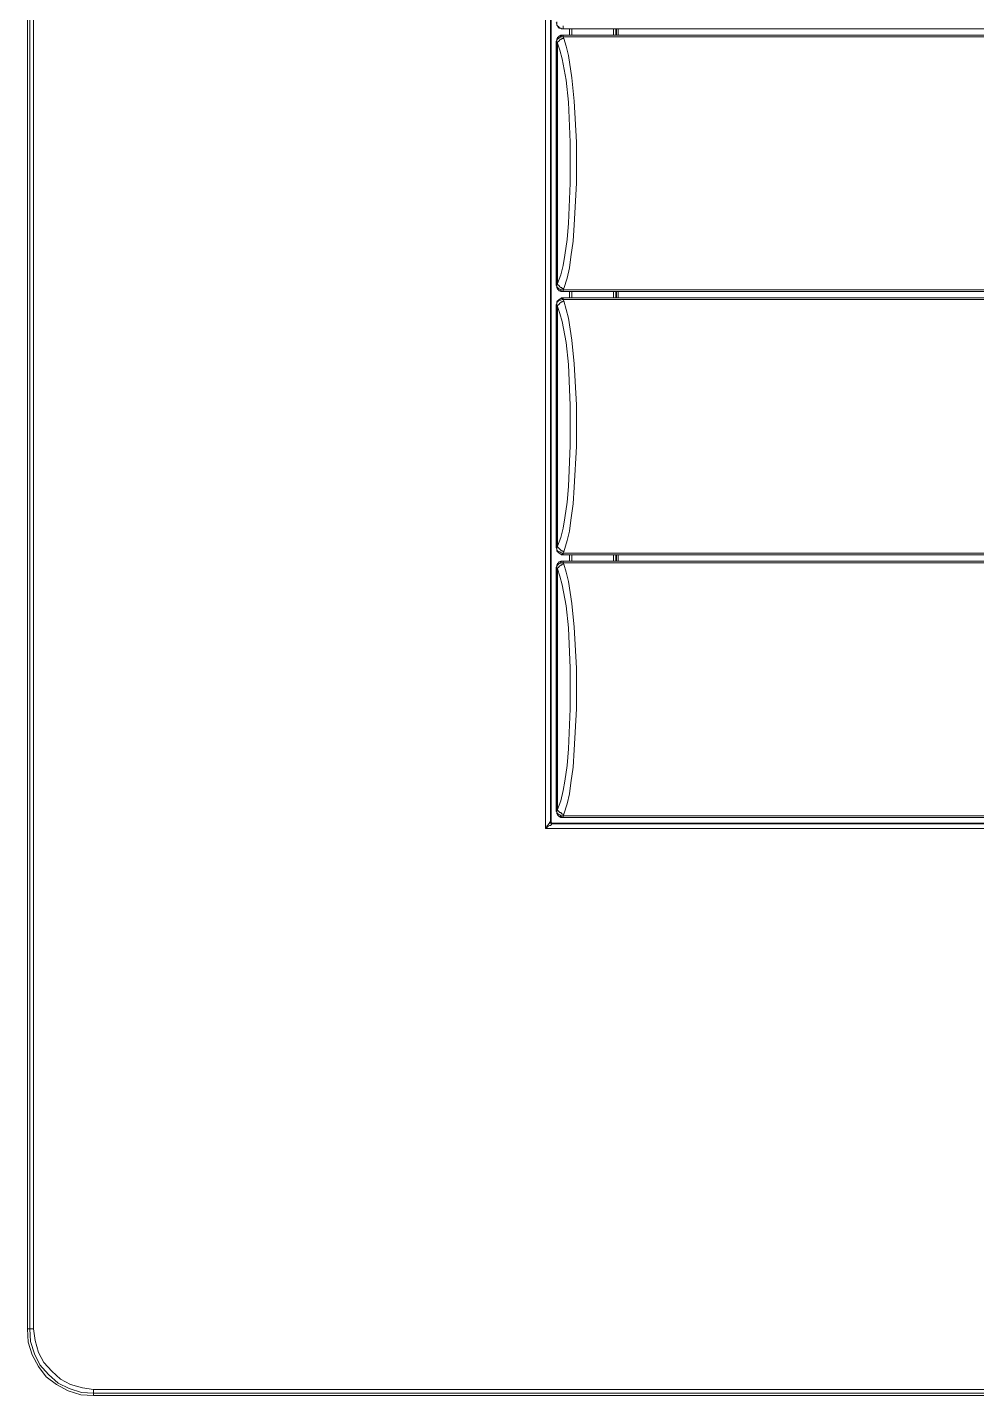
# Model space of a CAD drawing. Header units: centimetres. Extents: x -12.5 to 12.5, y -6.1 to 6.1.
# Drawn here: x -2.24 to 2.02, y -6.13 to 0.01 of the extents above; entities that cross this region are included whole.
import ezdxf

# ---------------------------------------------------------------- set-up
doc = ezdxf.new("R2010")
doc.units = ezdxf.units.CM
doc.header["$MEASUREMENT"] = 0
doc.layers.add('Camada 1', color=7, linetype='Continuous')

msp = doc.modelspace()

# ---------------------------------------------------------------- linework, layer by layer
at = {"layer": 'Camada 1', "color": 251, "lineweight": 9}
for points in [[(-2.23525, 5.81417), (-2.23525, 5.81417), (-2.23525, -5.82844), (-2.23525, -5.82844)], [(-2.22466, -5.82844), (-2.22466, -5.82844), (-2.22466, 5.81417), (-2.22466, 5.81417)], [(-2.20702, 5.81417), (-2.20702, 5.81417), (-2.20702, -5.82844), (-2.20702, -5.82844)], [(0.09045, -3.5839), (0.09045, -3.5839), (0.09045, 3.56612), (0.09045, 3.56612)], [(0.11162, 3.53789), (0.11162, 3.53789), (0.11162, -3.55214), (0.11162, -3.55214)], [(0.11516, -3.54861), (0.11516, -3.54861), (0.11516, 3.53436), (0.11516, 3.53436)], [(3.88003, 0.00522), (3.88003, 0.00522), (0.16881, 0.00522), (0.16881, 0.00522)], [(0.16881, 0.00522), (0.16881, 0.00522), (3.88003, 0.00522), (3.88003, 0.00522)], [(0.19703, -0.02301), (0.19703, -0.02301), (0.19703, 0.00522), (0.19703, 0.00522)], [(0.20762, 0.00522), (0.20762, 0.00522), (0.20762, -0.02301), (0.20762, -0.02301)], [(0.20762, 0.00522), (0.20762, 0.00522), (0.20762, -0.02301), (0.20762, -0.02301)], [(0.39459, -0.02301), (0.39459, -0.02301), (0.39459, 0.00522), (0.39459, 0.00522)], [(0.40517, 0.00522), (0.40517, 0.00522), (0.40517, -0.02301), (0.40517, -0.02301)], [(0.4087, -0.02301), (0.4087, -0.02301), (0.4087, 0.00522), (0.4087, 0.00522)], [(0.41575, 0.00522), (0.41575, 0.00522), (0.41575, -0.02301), (0.41575, -0.02301)], [(0.14059, -0.05123), (0.14059, -0.05123), (0.13706, -0.05123), (0.13706, -0.05123)], [(0.13706, -0.05123), (0.13706, -0.05123), (0.13706, -1.14484), (0.13706, -1.14484)], [(0.14412, -0.05828), (0.14412, -0.05828), (0.14059, -0.05123), (0.14059, -0.05123)], [(0.14059, -1.14484), (0.14059, -1.14484), (0.14059, -0.05123), (0.14059, -0.05123)], [(0.14412, -0.05828), (0.14412, -0.05828), (0.14412, -1.13778), (0.14412, -1.13778)], [(0.16881, -0.02301), (0.16881, -0.02301), (3.88003, -0.02301), (3.88003, -0.02301)], [(3.88003, -0.02301), (3.88003, -0.02301), (0.16881, -0.02301), (0.16881, -0.02301)], [(0.16881, -0.03006), (0.16881, -0.03006), (0.17234, -0.03712), (0.17234, -0.03712)], [(3.88003, -0.03006), (3.88003, -0.03006), (0.16881, -0.03006), (0.16881, -0.03006)], [(0.13706, -1.14484), (0.13706, -1.14484), (0.14059, -1.14484), (0.14059, -1.14484)], [(0.14059, -1.14484), (0.14059, -1.14484), (0.14412, -1.13778), (0.14412, -1.13778)], [(0.17234, -1.15895), (0.17234, -1.15895), (0.16881, -1.16601), (0.16881, -1.16601)], [(0.16881, -1.16601), (0.16881, -1.16601), (3.88003, -1.16601), (3.88003, -1.16601)], [(3.88003, -1.17306), (3.88003, -1.17306), (0.16881, -1.17306), (0.16881, -1.17306)], [(0.16881, -1.17306), (0.16881, -1.17306), (3.88003, -1.17306), (3.88003, -1.17306)], [(0.16881, -1.20129), (0.16881, -1.20129), (3.88003, -1.20129), (3.88003, -1.20129)], [(3.88003, -1.20129), (3.88003, -1.20129), (0.16881, -1.20129), (0.16881, -1.20129)], [(0.16881, -1.20834), (0.16881, -1.20834), (0.17234, -1.2154), (0.17234, -1.2154)], [(3.88003, -1.20834), (3.88003, -1.20834), (0.16881, -1.20834), (0.16881, -1.20834)], [(0.19703, -1.20129), (0.19703, -1.20129), (0.19703, -1.17306), (0.19703, -1.17306)], [(0.20762, -1.17306), (0.20762, -1.17306), (0.20762, -1.20129), (0.20762, -1.20129)], [(0.20762, -1.17306), (0.20762, -1.17306), (0.20762, -1.20129), (0.20762, -1.20129)], [(0.39459, -1.20129), (0.39459, -1.20129), (0.39459, -1.17306), (0.39459, -1.17306)], [(0.40517, -1.17306), (0.40517, -1.17306), (0.40517, -1.20129), (0.40517, -1.20129)], [(0.4087, -1.20129), (0.4087, -1.20129), (0.4087, -1.17306), (0.4087, -1.17306)], [(0.41575, -1.17306), (0.41575, -1.17306), (0.41575, -1.20129), (0.41575, -1.20129)], [(0.14059, -1.23304), (0.14059, -1.23304), (0.13706, -1.23304), (0.13706, -1.23304)], [(0.13706, -1.23304), (0.13706, -1.23304), (0.13706, -2.32312), (0.13706, -2.32312)], [(0.14412, -1.24009), (0.14412, -1.24009), (0.14059, -1.23304), (0.14059, -1.23304)], [(0.14059, -2.32312), (0.14059, -2.32312), (0.14059, -1.23304), (0.14059, -1.23304)], [(0.14412, -1.24009), (0.14412, -1.24009), (0.14412, -2.31606), (0.14412, -2.31606)], [(0.13706, -2.32312), (0.13706, -2.32312), (0.14059, -2.32312), (0.14059, -2.32312)], [(0.14059, -2.32312), (0.14059, -2.32312), (0.14412, -2.31606), (0.14412, -2.31606)], [(0.17234, -2.34076), (0.17234, -2.34076), (0.16881, -2.34781), (0.16881, -2.34781)], [(0.16881, -2.34781), (0.16881, -2.34781), (3.88003, -2.34781), (3.88003, -2.34781)], [(3.88003, -2.35487), (3.88003, -2.35487), (0.16881, -2.35487), (0.16881, -2.35487)], [(0.16881, -2.35487), (0.16881, -2.35487), (3.88003, -2.35487), (3.88003, -2.35487)], [(0.16881, -2.38309), (0.16881, -2.38309), (3.88003, -2.38309), (3.88003, -2.38309)], [(3.88003, -2.38309), (3.88003, -2.38309), (0.16881, -2.38309), (0.16881, -2.38309)], [(0.16881, -2.39015), (0.16881, -2.39015), (0.17234, -2.3972), (0.17234, -2.3972)], [(3.88003, -2.39015), (3.88003, -2.39015), (0.16881, -2.39015), (0.16881, -2.39015)], [(0.19703, -2.38309), (0.19703, -2.38309), (0.19703, -2.35487), (0.19703, -2.35487)], [(0.20762, -2.35487), (0.20762, -2.35487), (0.20762, -2.38309), (0.20762, -2.38309)], [(0.20762, -2.35487), (0.20762, -2.35487), (0.20762, -2.38309), (0.20762, -2.38309)], [(0.39459, -2.38309), (0.39459, -2.38309), (0.39459, -2.35487), (0.39459, -2.35487)], [(0.40517, -2.35487), (0.40517, -2.35487), (0.40517, -2.38309), (0.40517, -2.38309)], [(0.4087, -2.38309), (0.4087, -2.38309), (0.4087, -2.35487), (0.4087, -2.35487)], [(0.41575, -2.35487), (0.41575, -2.35487), (0.41575, -2.38309), (0.41575, -2.38309)], [(0.14059, -2.41131), (0.14059, -2.41131), (0.13706, -2.41131), (0.13706, -2.41131)], [(0.13706, -2.41131), (0.13706, -2.41131), (0.13706, -3.50492), (0.13706, -3.50492)], [(0.14412, -2.41837), (0.14412, -2.41837), (0.14059, -2.41131), (0.14059, -2.41131)], [(0.14059, -3.50492), (0.14059, -3.50492), (0.14059, -2.41131), (0.14059, -2.41131)], [(0.14412, -2.41837), (0.14412, -2.41837), (0.14412, -3.49787), (0.14412, -3.49787)], [(0.14059, -3.50492), (0.14059, -3.50492), (0.14412, -3.49787), (0.14412, -3.49787)], [(0.11162, -3.55214), (0.11162, -3.55214), (0.11516, -3.54861), (0.11516, -3.54861)], [(0.12221, -3.55921), (0.12221, -3.55921), (0.12221, -3.56273), (0.12221, -3.56273)], [(3.92662, -3.55921), (3.92662, -3.55921), (0.12221, -3.55921), (0.12221, -3.55921)], [(0.13706, -3.50492), (0.13706, -3.50492), (0.14059, -3.50492), (0.14059, -3.50492)], [(0.17234, -3.51903), (0.17234, -3.51903), (0.16881, -3.52608), (0.16881, -3.52608)], [(0.16881, -3.52608), (0.16881, -3.52608), (3.88003, -3.52608), (3.88003, -3.52608)], [(3.88003, -3.53314), (3.88003, -3.53314), (0.16881, -3.53314), (0.16881, -3.53314)], [(0.16881, -3.53314), (0.16881, -3.53314), (3.88003, -3.53314), (3.88003, -3.53314)], [(3.95838, -3.5839), (3.95838, -3.5839), (0.09045, -3.5839), (0.09045, -3.5839)], [(0.12221, -3.56273), (0.12221, -3.56273), (3.92662, -3.56273), (3.92662, -3.56273)], [(-2.22466, -5.82844), (-2.22466, -5.82844), (-2.23525, -5.82844), (-2.23525, -5.82844)], [(-1.9388, -6.10018), (-1.9388, -6.10018), (5.98411, -6.10018), (5.98411, -6.10018)], [(5.98411, -6.11783), (5.98411, -6.11783), (-1.9388, -6.11783), (-1.9388, -6.11783)], [(-1.9388, -6.11783), (-1.9388, -6.11783), (-1.9388, -6.12841), (-1.9388, -6.12841)], [(-1.9388, -6.12841), (-1.9388, -6.12841), (5.98411, -6.12841), (5.98411, -6.12841)]]:
    msp.add_open_spline(points, degree=3, dxfattribs=at)
for points, knots in [([(0.16881, 0.00522), (0.16881, 0.00522), (0.16176, 0.00522), (0.16176, 0.00522), (0.16176, 0.00522), (0.15823, 0.00874), (0.15823, 0.00874), (0.15823, 0.00874), (0.15117, 0.00874), (0.15117, 0.00874), (0.15117, 0.00874), (0.14764, 0.01227), (0.14764, 0.01227), (0.14764, 0.01227), (0.14412, 0.01933), (0.14412, 0.01933), (0.14412, 0.01933), (0.14059, 0.02285), (0.14059, 0.02285), (0.14059, 0.02285), (0.14059, 0.02991), (0.14059, 0.02991), (0.14059, 0.02991), (0.13706, 0.03344), (0.13706, 0.03344)], [0, 0, 0, 0, 0.125, 0.125, 0.125, 0.25, 0.25, 0.25, 0.375, 0.375, 0.375, 0.5, 0.5, 0.5, 0.625, 0.625, 0.625, 0.75, 0.75, 0.75, 0.875, 0.875, 0.875, 1, 1, 1, 1]), ([(0.16881, 0.00522), (0.16881, 0.00522), (0.16176, 0.00522), (0.16176, 0.00522), (0.16176, 0.00522), (0.15823, 0.00874), (0.15823, 0.00874), (0.15823, 0.00874), (0.15117, 0.01227), (0.15117, 0.01227), (0.15117, 0.01227), (0.14764, 0.0158), (0.14764, 0.0158), (0.14764, 0.0158), (0.14412, 0.01933), (0.14412, 0.01933), (0.14412, 0.01933), (0.14059, 0.02285), (0.14059, 0.02285), (0.14059, 0.02285), (0.14059, 0.02991), (0.14059, 0.02991), (0.14059, 0.02991), (0.14059, 0.03697), (0.14059, 0.03697)], [0, 0, 0, 0, 0.125, 0.125, 0.125, 0.25, 0.25, 0.25, 0.375, 0.375, 0.375, 0.5, 0.5, 0.5, 0.625, 0.625, 0.625, 0.75, 0.75, 0.75, 0.875, 0.875, 0.875, 1, 1, 1, 1]), ([(0.16881, 0.01933), (0.16881, 0.01933), (0.16881, 0.0158), (0.16881, 0.0158), (0.16881, 0.0158), (0.16881, 0.01227), (0.16881, 0.01227), (0.16881, 0.01227), (0.16881, 0.00874), (0.16881, 0.00874), (0.16881, 0.00874), (0.16881, 0.00522), (0.16881, 0.00522)], [0, 0, 0, 0, 0.25, 0.25, 0.25, 0.5, 0.5, 0.5, 0.75, 0.75, 0.75, 1, 1, 1, 1]), ([(0.16881, -0.02301), (0.16881, -0.02301), (0.16176, -0.02301), (0.16176, -0.02301), (0.16176, -0.02301), (0.15823, -0.02301), (0.15823, -0.02301), (0.15823, -0.02301), (0.15117, -0.02654), (0.15117, -0.02654), (0.15117, -0.02654), (0.14764, -0.03006), (0.14764, -0.03006), (0.14764, -0.03006), (0.14412, -0.03359), (0.14412, -0.03359), (0.14412, -0.03359), (0.14059, -0.04065), (0.14059, -0.04065), (0.14059, -0.04065), (0.14059, -0.04417), (0.14059, -0.04417), (0.14059, -0.04417), (0.13706, -0.05123), (0.13706, -0.05123)], [0, 0, 0, 0, 0.125, 0.125, 0.125, 0.25, 0.25, 0.25, 0.375, 0.375, 0.375, 0.5, 0.5, 0.5, 0.625, 0.625, 0.625, 0.75, 0.75, 0.75, 0.875, 0.875, 0.875, 1, 1, 1, 1]), ([(0.16881, -0.02301), (0.16881, -0.02301), (0.16528, -0.02301), (0.16528, -0.02301), (0.16528, -0.02301), (0.15823, -0.02654), (0.15823, -0.02654), (0.15823, -0.02654), (0.15117, -0.02654), (0.15117, -0.02654), (0.15117, -0.02654), (0.14764, -0.03006), (0.14764, -0.03006), (0.14764, -0.03006), (0.14412, -0.03712), (0.14412, -0.03712), (0.14412, -0.03712), (0.14059, -0.04065), (0.14059, -0.04065), (0.14059, -0.04065), (0.14059, -0.0477), (0.14059, -0.0477), (0.14059, -0.0477), (0.14059, -0.05123), (0.14059, -0.05123)], [0, 0, 0, 0, 0.125, 0.125, 0.125, 0.25, 0.25, 0.25, 0.375, 0.375, 0.375, 0.5, 0.5, 0.5, 0.625, 0.625, 0.625, 0.75, 0.75, 0.75, 0.875, 0.875, 0.875, 1, 1, 1, 1]), ([(0.16881, -0.02301), (0.16881, -0.02301), (0.16176, -0.02301), (0.16176, -0.02301), (0.16176, -0.02301), (0.15823, -0.02654), (0.15823, -0.02654), (0.15823, -0.02654), (0.15117, -0.02654), (0.15117, -0.02654), (0.15117, -0.02654), (0.14764, -0.03006), (0.14764, -0.03006), (0.14764, -0.03006), (0.14412, -0.03712), (0.14412, -0.03712), (0.14412, -0.03712), (0.14059, -0.04065), (0.14059, -0.04065), (0.14059, -0.04065), (0.14059, -0.0477), (0.14059, -0.0477), (0.14059, -0.0477), (0.14059, -0.05123), (0.14059, -0.05123)], [0, 0, 0, 0, 0.125, 0.125, 0.125, 0.25, 0.25, 0.25, 0.375, 0.375, 0.375, 0.5, 0.5, 0.5, 0.625, 0.625, 0.625, 0.75, 0.75, 0.75, 0.875, 0.875, 0.875, 1, 1, 1, 1]), ([(0.16881, -0.03006), (0.16881, -0.03006), (0.16528, -0.03006), (0.16528, -0.03006), (0.16528, -0.03006), (0.15823, -0.03006), (0.15823, -0.03006), (0.15823, -0.03006), (0.1547, -0.03359), (0.1547, -0.03359), (0.1547, -0.03359), (0.14764, -0.03712), (0.14764, -0.03712), (0.14764, -0.03712), (0.14412, -0.04065), (0.14412, -0.04065), (0.14412, -0.04065), (0.14059, -0.04417), (0.14059, -0.04417), (0.14059, -0.04417), (0.14059, -0.0477), (0.14059, -0.0477), (0.14059, -0.0477), (0.14059, -0.05123), (0.14059, -0.05123)], [0, 0, 0, 0, 0.125, 0.125, 0.125, 0.25, 0.25, 0.25, 0.375, 0.375, 0.375, 0.5, 0.5, 0.5, 0.625, 0.625, 0.625, 0.75, 0.75, 0.75, 0.875, 0.875, 0.875, 1, 1, 1, 1]), ([(0.17234, -0.03712), (0.17234, -0.03712), (0.16528, -0.03712), (0.16528, -0.03712), (0.16528, -0.03712), (0.16176, -0.04065), (0.16176, -0.04065), (0.16176, -0.04065), (0.15823, -0.04065), (0.15823, -0.04065), (0.15823, -0.04065), (0.1547, -0.04417), (0.1547, -0.04417), (0.1547, -0.04417), (0.15117, -0.0477), (0.15117, -0.0477), (0.15117, -0.0477), (0.14764, -0.05123), (0.14764, -0.05123), (0.14764, -0.05123), (0.14412, -0.05476), (0.14412, -0.05476), (0.14412, -0.05476), (0.14412, -0.05828), (0.14412, -0.05828)], [0, 0, 0, 0, 0.125, 0.125, 0.125, 0.25, 0.25, 0.25, 0.375, 0.375, 0.375, 0.5, 0.5, 0.5, 0.625, 0.625, 0.625, 0.75, 0.75, 0.75, 0.875, 0.875, 0.875, 1, 1, 1, 1]), ([(0.14412, -1.13778), (0.14412, -1.13778), (0.15823, -1.09898), (0.15823, -1.09898), (0.15823, -1.09898), (0.16881, -1.05665), (0.16881, -1.05665), (0.16881, -1.05665), (0.17587, -1.01078), (0.17587, -1.01078), (0.17587, -1.01078), (0.18645, -0.94023), (0.18645, -0.94023), (0.18645, -0.94023), (0.1935, -0.86615), (0.1935, -0.86615), (0.1935, -0.86615), (0.20056, -0.68623), (0.20056, -0.68623), (0.20056, -0.68623), (0.20056, -0.50279), (0.20056, -0.50279), (0.20056, -0.50279), (0.1935, -0.32287), (0.1935, -0.32287), (0.1935, -0.32287), (0.18292, -0.22409), (0.18292, -0.22409), (0.18292, -0.22409), (0.16528, -0.12884), (0.16528, -0.12884), (0.16528, -0.12884), (0.1547, -0.09004), (0.1547, -0.09004), (0.1547, -0.09004), (0.14412, -0.05828), (0.14412, -0.05828)], [0, 0, 0, 0, 0.0833333, 0.0833333, 0.0833333, 0.1666667, 0.1666667, 0.1666667, 0.25, 0.25, 0.25, 0.3333333, 0.3333333, 0.3333333, 0.4166667, 0.4166667, 0.4166667, 0.5, 0.5, 0.5, 0.5833333, 0.5833333, 0.5833333, 0.6666667, 0.6666667, 0.6666667, 0.75, 0.75, 0.75, 0.8333333, 0.8333333, 0.8333333, 0.9166667, 0.9166667, 0.9166667, 1, 1, 1, 1]), ([(0.16881, -0.02301), (0.16881, -0.02301), (0.16881, -0.02301), (0.16881, -0.02301), (0.16881, -0.02301), (0.16881, -0.02654), (0.16881, -0.02654), (0.16881, -0.02654), (0.16881, -0.03006), (0.16881, -0.03006)], [0, 0, 0, 0, 0.3333333, 0.3333333, 0.3333333, 0.6666667, 0.6666667, 0.6666667, 1, 1, 1, 1]), ([(0.17234, -0.03712), (0.17234, -0.03712), (0.18292, -0.0724), (0.18292, -0.0724), (0.18292, -0.0724), (0.1935, -0.11473), (0.1935, -0.11473), (0.1935, -0.11473), (0.20762, -0.21351), (0.20762, -0.21351), (0.20762, -0.21351), (0.2182, -0.31934), (0.2182, -0.31934), (0.2182, -0.31934), (0.22878, -0.50279), (0.22878, -0.50279), (0.22878, -0.50279), (0.22878, -0.68623), (0.22878, -0.68623), (0.22878, -0.68623), (0.2182, -0.8732), (0.2182, -0.8732), (0.2182, -0.8732), (0.21467, -0.94728), (0.21467, -0.94728), (0.21467, -0.94728), (0.20409, -1.01784), (0.20409, -1.01784), (0.20409, -1.01784), (0.19703, -1.06723), (0.19703, -1.06723), (0.19703, -1.06723), (0.18645, -1.11309), (0.18645, -1.11309), (0.18645, -1.11309), (0.17234, -1.15895), (0.17234, -1.15895)], [0, 0, 0, 0, 0.0833333, 0.0833333, 0.0833333, 0.1666667, 0.1666667, 0.1666667, 0.25, 0.25, 0.25, 0.3333333, 0.3333333, 0.3333333, 0.4166667, 0.4166667, 0.4166667, 0.5, 0.5, 0.5, 0.5833333, 0.5833333, 0.5833333, 0.6666667, 0.6666667, 0.6666667, 0.75, 0.75, 0.75, 0.8333333, 0.8333333, 0.8333333, 0.9166667, 0.9166667, 0.9166667, 1, 1, 1, 1]), ([(0.13706, -1.14484), (0.13706, -1.14484), (0.14059, -1.1519), (0.14059, -1.1519), (0.14059, -1.1519), (0.14059, -1.15542), (0.14059, -1.15542), (0.14059, -1.15542), (0.14412, -1.16248), (0.14412, -1.16248), (0.14412, -1.16248), (0.14764, -1.16601), (0.14764, -1.16601), (0.14764, -1.16601), (0.15117, -1.16953), (0.15117, -1.16953), (0.15117, -1.16953), (0.15823, -1.17306), (0.15823, -1.17306), (0.15823, -1.17306), (0.16176, -1.17306), (0.16176, -1.17306), (0.16176, -1.17306), (0.16881, -1.17306), (0.16881, -1.17306)], [0, 0, 0, 0, 0.125, 0.125, 0.125, 0.25, 0.25, 0.25, 0.375, 0.375, 0.375, 0.5, 0.5, 0.5, 0.625, 0.625, 0.625, 0.75, 0.75, 0.75, 0.875, 0.875, 0.875, 1, 1, 1, 1]), ([(0.16881, -1.16601), (0.16881, -1.16601), (0.16528, -1.16601), (0.16528, -1.16601), (0.16528, -1.16601), (0.15823, -1.16601), (0.15823, -1.16601), (0.15823, -1.16601), (0.1547, -1.16248), (0.1547, -1.16248), (0.1547, -1.16248), (0.14764, -1.15895), (0.14764, -1.15895), (0.14764, -1.15895), (0.14412, -1.15542), (0.14412, -1.15542), (0.14412, -1.15542), (0.14059, -1.1519), (0.14059, -1.1519), (0.14059, -1.1519), (0.14059, -1.14837), (0.14059, -1.14837), (0.14059, -1.14837), (0.14059, -1.14484), (0.14059, -1.14484)], [0, 0, 0, 0, 0.125, 0.125, 0.125, 0.25, 0.25, 0.25, 0.375, 0.375, 0.375, 0.5, 0.5, 0.5, 0.625, 0.625, 0.625, 0.75, 0.75, 0.75, 0.875, 0.875, 0.875, 1, 1, 1, 1]), ([(0.16881, -1.17306), (0.16881, -1.17306), (0.16528, -1.17306), (0.16528, -1.17306), (0.16528, -1.17306), (0.15823, -1.16953), (0.15823, -1.16953), (0.15823, -1.16953), (0.15117, -1.16953), (0.15117, -1.16953), (0.15117, -1.16953), (0.14764, -1.16601), (0.14764, -1.16601), (0.14764, -1.16601), (0.14412, -1.15895), (0.14412, -1.15895), (0.14412, -1.15895), (0.14059, -1.15542), (0.14059, -1.15542), (0.14059, -1.15542), (0.14059, -1.14837), (0.14059, -1.14837), (0.14059, -1.14837), (0.14059, -1.14484), (0.14059, -1.14484)], [0, 0, 0, 0, 0.125, 0.125, 0.125, 0.25, 0.25, 0.25, 0.375, 0.375, 0.375, 0.5, 0.5, 0.5, 0.625, 0.625, 0.625, 0.75, 0.75, 0.75, 0.875, 0.875, 0.875, 1, 1, 1, 1]), ([(0.16881, -1.17306), (0.16881, -1.17306), (0.16176, -1.17306), (0.16176, -1.17306), (0.16176, -1.17306), (0.15823, -1.16953), (0.15823, -1.16953), (0.15823, -1.16953), (0.15117, -1.16953), (0.15117, -1.16953), (0.15117, -1.16953), (0.14764, -1.16601), (0.14764, -1.16601), (0.14764, -1.16601), (0.14412, -1.15895), (0.14412, -1.15895), (0.14412, -1.15895), (0.14059, -1.15542), (0.14059, -1.15542), (0.14059, -1.15542), (0.14059, -1.14837), (0.14059, -1.14837), (0.14059, -1.14837), (0.14059, -1.14484), (0.14059, -1.14484)], [0, 0, 0, 0, 0.125, 0.125, 0.125, 0.25, 0.25, 0.25, 0.375, 0.375, 0.375, 0.5, 0.5, 0.5, 0.625, 0.625, 0.625, 0.75, 0.75, 0.75, 0.875, 0.875, 0.875, 1, 1, 1, 1]), ([(0.17234, -1.15895), (0.17234, -1.15895), (0.16528, -1.15895), (0.16528, -1.15895), (0.16528, -1.15895), (0.16176, -1.15542), (0.16176, -1.15542), (0.16176, -1.15542), (0.15823, -1.15542), (0.15823, -1.15542), (0.15823, -1.15542), (0.1547, -1.1519), (0.1547, -1.1519), (0.1547, -1.1519), (0.15117, -1.14837), (0.15117, -1.14837), (0.15117, -1.14837), (0.14764, -1.14484), (0.14764, -1.14484), (0.14764, -1.14484), (0.14412, -1.14131), (0.14412, -1.14131), (0.14412, -1.14131), (0.14412, -1.13778), (0.14412, -1.13778)], [0, 0, 0, 0, 0.125, 0.125, 0.125, 0.25, 0.25, 0.25, 0.375, 0.375, 0.375, 0.5, 0.5, 0.5, 0.625, 0.625, 0.625, 0.75, 0.75, 0.75, 0.875, 0.875, 0.875, 1, 1, 1, 1]), ([(0.16881, -1.16601), (0.16881, -1.16601), (0.16881, -1.16953), (0.16881, -1.16953), (0.16881, -1.16953), (0.16881, -1.17306), (0.16881, -1.17306)], [0, 0, 0, 0, 0.5, 0.5, 0.5, 1, 1, 1, 1]), ([(0.16881, -1.20129), (0.16881, -1.20129), (0.16176, -1.20129), (0.16176, -1.20129), (0.16176, -1.20129), (0.15823, -1.20481), (0.15823, -1.20481), (0.15823, -1.20481), (0.15117, -1.20834), (0.15117, -1.20834), (0.15117, -1.20834), (0.14764, -1.21187), (0.14764, -1.21187), (0.14764, -1.21187), (0.14412, -1.2154), (0.14412, -1.2154), (0.14412, -1.2154), (0.14059, -1.21892), (0.14059, -1.21892), (0.14059, -1.21892), (0.14059, -1.22598), (0.14059, -1.22598), (0.14059, -1.22598), (0.13706, -1.23304), (0.13706, -1.23304)], [0, 0, 0, 0, 0.125, 0.125, 0.125, 0.25, 0.25, 0.25, 0.375, 0.375, 0.375, 0.5, 0.5, 0.5, 0.625, 0.625, 0.625, 0.75, 0.75, 0.75, 0.875, 0.875, 0.875, 1, 1, 1, 1]), ([(0.16881, -1.20129), (0.16881, -1.20129), (0.16528, -1.20481), (0.16528, -1.20481), (0.16528, -1.20481), (0.15823, -1.20481), (0.15823, -1.20481), (0.15823, -1.20481), (0.15117, -1.20834), (0.15117, -1.20834), (0.15117, -1.20834), (0.14764, -1.21187), (0.14764, -1.21187), (0.14764, -1.21187), (0.14412, -1.2154), (0.14412, -1.2154), (0.14412, -1.2154), (0.14059, -1.22245), (0.14059, -1.22245), (0.14059, -1.22245), (0.14059, -1.22598), (0.14059, -1.22598), (0.14059, -1.22598), (0.14059, -1.23304), (0.14059, -1.23304)], [0, 0, 0, 0, 0.125, 0.125, 0.125, 0.25, 0.25, 0.25, 0.375, 0.375, 0.375, 0.5, 0.5, 0.5, 0.625, 0.625, 0.625, 0.75, 0.75, 0.75, 0.875, 0.875, 0.875, 1, 1, 1, 1]), ([(0.16881, -1.20129), (0.16881, -1.20129), (0.16176, -1.20481), (0.16176, -1.20481), (0.16176, -1.20481), (0.15823, -1.20481), (0.15823, -1.20481), (0.15823, -1.20481), (0.15117, -1.20834), (0.15117, -1.20834), (0.15117, -1.20834), (0.14764, -1.21187), (0.14764, -1.21187), (0.14764, -1.21187), (0.14412, -1.2154), (0.14412, -1.2154), (0.14412, -1.2154), (0.14059, -1.22245), (0.14059, -1.22245), (0.14059, -1.22245), (0.14059, -1.22598), (0.14059, -1.22598), (0.14059, -1.22598), (0.14059, -1.23304), (0.14059, -1.23304)], [0, 0, 0, 0, 0.125, 0.125, 0.125, 0.25, 0.25, 0.25, 0.375, 0.375, 0.375, 0.5, 0.5, 0.5, 0.625, 0.625, 0.625, 0.75, 0.75, 0.75, 0.875, 0.875, 0.875, 1, 1, 1, 1]), ([(0.16881, -1.20834), (0.16881, -1.20834), (0.16528, -1.20834), (0.16528, -1.20834), (0.16528, -1.20834), (0.15823, -1.21187), (0.15823, -1.21187), (0.15823, -1.21187), (0.1547, -1.21187), (0.1547, -1.21187), (0.1547, -1.21187), (0.14764, -1.2154), (0.14764, -1.2154), (0.14764, -1.2154), (0.14412, -1.21892), (0.14412, -1.21892), (0.14412, -1.21892), (0.14059, -1.22245), (0.14059, -1.22245), (0.14059, -1.22245), (0.14059, -1.22951), (0.14059, -1.22951), (0.14059, -1.22951), (0.14059, -1.23304), (0.14059, -1.23304)], [0, 0, 0, 0, 0.125, 0.125, 0.125, 0.25, 0.25, 0.25, 0.375, 0.375, 0.375, 0.5, 0.5, 0.5, 0.625, 0.625, 0.625, 0.75, 0.75, 0.75, 0.875, 0.875, 0.875, 1, 1, 1, 1]), ([(0.17234, -1.2154), (0.17234, -1.2154), (0.16528, -1.21892), (0.16528, -1.21892), (0.16528, -1.21892), (0.16176, -1.21892), (0.16176, -1.21892), (0.16176, -1.21892), (0.15823, -1.22245), (0.15823, -1.22245), (0.15823, -1.22245), (0.1547, -1.22598), (0.1547, -1.22598), (0.1547, -1.22598), (0.15117, -1.22951), (0.15117, -1.22951), (0.15117, -1.22951), (0.14764, -1.23304), (0.14764, -1.23304), (0.14764, -1.23304), (0.14412, -1.23656), (0.14412, -1.23656), (0.14412, -1.23656), (0.14412, -1.24009), (0.14412, -1.24009)], [0, 0, 0, 0, 0.125, 0.125, 0.125, 0.25, 0.25, 0.25, 0.375, 0.375, 0.375, 0.5, 0.5, 0.5, 0.625, 0.625, 0.625, 0.75, 0.75, 0.75, 0.875, 0.875, 0.875, 1, 1, 1, 1]), ([(0.16881, -1.20129), (0.16881, -1.20129), (0.16881, -1.20129), (0.16881, -1.20129), (0.16881, -1.20129), (0.16881, -1.20481), (0.16881, -1.20481), (0.16881, -1.20481), (0.16881, -1.20834), (0.16881, -1.20834)], [0, 0, 0, 0, 0.3333333, 0.3333333, 0.3333333, 0.6666667, 0.6666667, 0.6666667, 1, 1, 1, 1]), ([(0.17234, -1.2154), (0.17234, -1.2154), (0.18292, -1.2542), (0.18292, -1.2542), (0.18292, -1.2542), (0.1935, -1.29301), (0.1935, -1.29301), (0.1935, -1.29301), (0.20762, -1.39179), (0.20762, -1.39179), (0.20762, -1.39179), (0.2182, -1.49762), (0.2182, -1.49762), (0.2182, -1.49762), (0.22878, -1.68106), (0.22878, -1.68106), (0.22878, -1.68106), (0.22878, -1.86804), (0.22878, -1.86804), (0.22878, -1.86804), (0.2182, -2.05148), (0.2182, -2.05148), (0.2182, -2.05148), (0.21467, -2.12556), (0.21467, -2.12556), (0.21467, -2.12556), (0.20409, -2.19965), (0.20409, -2.19965), (0.20409, -2.19965), (0.19703, -2.24903), (0.19703, -2.24903), (0.19703, -2.24903), (0.18645, -2.29137), (0.18645, -2.29137), (0.18645, -2.29137), (0.17234, -2.34076), (0.17234, -2.34076)], [0, 0, 0, 0, 0.0833333, 0.0833333, 0.0833333, 0.1666667, 0.1666667, 0.1666667, 0.25, 0.25, 0.25, 0.3333333, 0.3333333, 0.3333333, 0.4166667, 0.4166667, 0.4166667, 0.5, 0.5, 0.5, 0.5833333, 0.5833333, 0.5833333, 0.6666667, 0.6666667, 0.6666667, 0.75, 0.75, 0.75, 0.8333333, 0.8333333, 0.8333333, 0.9166667, 0.9166667, 0.9166667, 1, 1, 1, 1]), ([(0.14412, -2.31606), (0.14412, -2.31606), (0.15823, -2.27726), (0.15823, -2.27726), (0.15823, -2.27726), (0.16881, -2.23492), (0.16881, -2.23492), (0.16881, -2.23492), (0.17587, -2.18906), (0.17587, -2.18906), (0.17587, -2.18906), (0.18645, -2.11851), (0.18645, -2.11851), (0.18645, -2.11851), (0.1935, -2.04795), (0.1935, -2.04795), (0.1935, -2.04795), (0.20056, -1.86451), (0.20056, -1.86451), (0.20056, -1.86451), (0.20056, -1.68459), (0.20056, -1.68459), (0.20056, -1.68459), (0.1935, -1.50115), (0.1935, -1.50115), (0.1935, -1.50115), (0.18292, -1.40237), (0.18292, -1.40237), (0.18292, -1.40237), (0.16528, -1.30712), (0.16528, -1.30712), (0.16528, -1.30712), (0.1547, -1.27184), (0.1547, -1.27184), (0.1547, -1.27184), (0.14412, -1.24009), (0.14412, -1.24009)], [0, 0, 0, 0, 0.0833333, 0.0833333, 0.0833333, 0.1666667, 0.1666667, 0.1666667, 0.25, 0.25, 0.25, 0.3333333, 0.3333333, 0.3333333, 0.4166667, 0.4166667, 0.4166667, 0.5, 0.5, 0.5, 0.5833333, 0.5833333, 0.5833333, 0.6666667, 0.6666667, 0.6666667, 0.75, 0.75, 0.75, 0.8333333, 0.8333333, 0.8333333, 0.9166667, 0.9166667, 0.9166667, 1, 1, 1, 1]), ([(0.13706, -2.32312), (0.13706, -2.32312), (0.14059, -2.33017), (0.14059, -2.33017), (0.14059, -2.33017), (0.14059, -2.33723), (0.14059, -2.33723), (0.14059, -2.33723), (0.14412, -2.34076), (0.14412, -2.34076), (0.14412, -2.34076), (0.14764, -2.34429), (0.14764, -2.34429), (0.14764, -2.34429), (0.15117, -2.34781), (0.15117, -2.34781), (0.15117, -2.34781), (0.15823, -2.35134), (0.15823, -2.35134), (0.15823, -2.35134), (0.16176, -2.35487), (0.16176, -2.35487), (0.16176, -2.35487), (0.16881, -2.35487), (0.16881, -2.35487)], [0, 0, 0, 0, 0.125, 0.125, 0.125, 0.25, 0.25, 0.25, 0.375, 0.375, 0.375, 0.5, 0.5, 0.5, 0.625, 0.625, 0.625, 0.75, 0.75, 0.75, 0.875, 0.875, 0.875, 1, 1, 1, 1]), ([(0.16881, -2.34781), (0.16881, -2.34781), (0.16528, -2.34781), (0.16528, -2.34781), (0.16528, -2.34781), (0.15823, -2.34429), (0.15823, -2.34429), (0.15823, -2.34429), (0.1547, -2.34076), (0.1547, -2.34076), (0.1547, -2.34076), (0.14764, -2.34076), (0.14764, -2.34076), (0.14764, -2.34076), (0.14412, -2.33723), (0.14412, -2.33723), (0.14412, -2.33723), (0.14059, -2.3337), (0.14059, -2.3337), (0.14059, -2.3337), (0.14059, -2.32665), (0.14059, -2.32665), (0.14059, -2.32665), (0.14059, -2.32312), (0.14059, -2.32312)], [0, 0, 0, 0, 0.125, 0.125, 0.125, 0.25, 0.25, 0.25, 0.375, 0.375, 0.375, 0.5, 0.5, 0.5, 0.625, 0.625, 0.625, 0.75, 0.75, 0.75, 0.875, 0.875, 0.875, 1, 1, 1, 1]), ([(0.16881, -2.35487), (0.16881, -2.35487), (0.16528, -2.35134), (0.16528, -2.35134), (0.16528, -2.35134), (0.15823, -2.35134), (0.15823, -2.35134), (0.15823, -2.35134), (0.15117, -2.34781), (0.15117, -2.34781), (0.15117, -2.34781), (0.14764, -2.34429), (0.14764, -2.34429), (0.14764, -2.34429), (0.14412, -2.34076), (0.14412, -2.34076), (0.14412, -2.34076), (0.14059, -2.3337), (0.14059, -2.3337), (0.14059, -2.3337), (0.14059, -2.33017), (0.14059, -2.33017), (0.14059, -2.33017), (0.14059, -2.32312), (0.14059, -2.32312)], [0, 0, 0, 0, 0.125, 0.125, 0.125, 0.25, 0.25, 0.25, 0.375, 0.375, 0.375, 0.5, 0.5, 0.5, 0.625, 0.625, 0.625, 0.75, 0.75, 0.75, 0.875, 0.875, 0.875, 1, 1, 1, 1]), ([(0.16881, -2.35487), (0.16881, -2.35487), (0.16176, -2.35134), (0.16176, -2.35134), (0.16176, -2.35134), (0.15823, -2.35134), (0.15823, -2.35134), (0.15823, -2.35134), (0.15117, -2.34781), (0.15117, -2.34781), (0.15117, -2.34781), (0.14764, -2.34429), (0.14764, -2.34429), (0.14764, -2.34429), (0.14412, -2.34076), (0.14412, -2.34076), (0.14412, -2.34076), (0.14059, -2.3337), (0.14059, -2.3337), (0.14059, -2.3337), (0.14059, -2.33017), (0.14059, -2.33017), (0.14059, -2.33017), (0.14059, -2.32312), (0.14059, -2.32312)], [0, 0, 0, 0, 0.125, 0.125, 0.125, 0.25, 0.25, 0.25, 0.375, 0.375, 0.375, 0.5, 0.5, 0.5, 0.625, 0.625, 0.625, 0.75, 0.75, 0.75, 0.875, 0.875, 0.875, 1, 1, 1, 1]), ([(0.17234, -2.34076), (0.17234, -2.34076), (0.16528, -2.33723), (0.16528, -2.33723), (0.16528, -2.33723), (0.16176, -2.33723), (0.16176, -2.33723), (0.16176, -2.33723), (0.15823, -2.3337), (0.15823, -2.3337), (0.15823, -2.3337), (0.1547, -2.33017), (0.1547, -2.33017), (0.1547, -2.33017), (0.15117, -2.32665), (0.15117, -2.32665), (0.15117, -2.32665), (0.14764, -2.32312), (0.14764, -2.32312), (0.14764, -2.32312), (0.14412, -2.31959), (0.14412, -2.31959), (0.14412, -2.31959), (0.14412, -2.31606), (0.14412, -2.31606)], [0, 0, 0, 0, 0.125, 0.125, 0.125, 0.25, 0.25, 0.25, 0.375, 0.375, 0.375, 0.5, 0.5, 0.5, 0.625, 0.625, 0.625, 0.75, 0.75, 0.75, 0.875, 0.875, 0.875, 1, 1, 1, 1]), ([(0.16881, -2.38309), (0.16881, -2.38309), (0.16176, -2.38309), (0.16176, -2.38309), (0.16176, -2.38309), (0.15823, -2.38309), (0.15823, -2.38309), (0.15823, -2.38309), (0.15117, -2.38662), (0.15117, -2.38662), (0.15117, -2.38662), (0.14764, -2.39015), (0.14764, -2.39015), (0.14764, -2.39015), (0.14412, -2.39367), (0.14412, -2.39367), (0.14412, -2.39367), (0.14059, -2.40073), (0.14059, -2.40073), (0.14059, -2.40073), (0.14059, -2.40426), (0.14059, -2.40426), (0.14059, -2.40426), (0.13706, -2.41131), (0.13706, -2.41131)], [0, 0, 0, 0, 0.125, 0.125, 0.125, 0.25, 0.25, 0.25, 0.375, 0.375, 0.375, 0.5, 0.5, 0.5, 0.625, 0.625, 0.625, 0.75, 0.75, 0.75, 0.875, 0.875, 0.875, 1, 1, 1, 1]), ([(0.16881, -2.38309), (0.16881, -2.38309), (0.16528, -2.38309), (0.16528, -2.38309), (0.16528, -2.38309), (0.15823, -2.38662), (0.15823, -2.38662), (0.15823, -2.38662), (0.15117, -2.38662), (0.15117, -2.38662), (0.15117, -2.38662), (0.14764, -2.39015), (0.14764, -2.39015), (0.14764, -2.39015), (0.14412, -2.3972), (0.14412, -2.3972), (0.14412, -2.3972), (0.14059, -2.40073), (0.14059, -2.40073), (0.14059, -2.40073), (0.14059, -2.40778), (0.14059, -2.40778), (0.14059, -2.40778), (0.14059, -2.41131), (0.14059, -2.41131)], [0, 0, 0, 0, 0.125, 0.125, 0.125, 0.25, 0.25, 0.25, 0.375, 0.375, 0.375, 0.5, 0.5, 0.5, 0.625, 0.625, 0.625, 0.75, 0.75, 0.75, 0.875, 0.875, 0.875, 1, 1, 1, 1]), ([(0.16881, -2.38309), (0.16881, -2.38309), (0.16176, -2.38309), (0.16176, -2.38309), (0.16176, -2.38309), (0.15823, -2.38662), (0.15823, -2.38662), (0.15823, -2.38662), (0.15117, -2.38662), (0.15117, -2.38662), (0.15117, -2.38662), (0.14764, -2.39015), (0.14764, -2.39015), (0.14764, -2.39015), (0.14412, -2.3972), (0.14412, -2.3972), (0.14412, -2.3972), (0.14059, -2.40073), (0.14059, -2.40073), (0.14059, -2.40073), (0.14059, -2.40778), (0.14059, -2.40778), (0.14059, -2.40778), (0.14059, -2.41131), (0.14059, -2.41131)], [0, 0, 0, 0, 0.125, 0.125, 0.125, 0.25, 0.25, 0.25, 0.375, 0.375, 0.375, 0.5, 0.5, 0.5, 0.625, 0.625, 0.625, 0.75, 0.75, 0.75, 0.875, 0.875, 0.875, 1, 1, 1, 1]), ([(0.16881, -2.39015), (0.16881, -2.39015), (0.16528, -2.39015), (0.16528, -2.39015), (0.16528, -2.39015), (0.15823, -2.39015), (0.15823, -2.39015), (0.15823, -2.39015), (0.1547, -2.39367), (0.1547, -2.39367), (0.1547, -2.39367), (0.14764, -2.3972), (0.14764, -2.3972), (0.14764, -2.3972), (0.14412, -2.40073), (0.14412, -2.40073), (0.14412, -2.40073), (0.14059, -2.40426), (0.14059, -2.40426), (0.14059, -2.40426), (0.14059, -2.40778), (0.14059, -2.40778), (0.14059, -2.40778), (0.14059, -2.41131), (0.14059, -2.41131)], [0, 0, 0, 0, 0.125, 0.125, 0.125, 0.25, 0.25, 0.25, 0.375, 0.375, 0.375, 0.5, 0.5, 0.5, 0.625, 0.625, 0.625, 0.75, 0.75, 0.75, 0.875, 0.875, 0.875, 1, 1, 1, 1]), ([(0.16881, -2.34781), (0.16881, -2.34781), (0.16881, -2.34781), (0.16881, -2.34781), (0.16881, -2.34781), (0.16881, -2.35134), (0.16881, -2.35134), (0.16881, -2.35134), (0.16881, -2.35487), (0.16881, -2.35487)], [0, 0, 0, 0, 0.3333333, 0.3333333, 0.3333333, 0.6666667, 0.6666667, 0.6666667, 1, 1, 1, 1]), ([(0.16881, -2.38309), (0.16881, -2.38309), (0.16881, -2.38309), (0.16881, -2.38309), (0.16881, -2.38309), (0.16881, -2.38662), (0.16881, -2.38662), (0.16881, -2.38662), (0.16881, -2.39015), (0.16881, -2.39015)], [0, 0, 0, 0, 0.3333333, 0.3333333, 0.3333333, 0.6666667, 0.6666667, 0.6666667, 1, 1, 1, 1]), ([(0.17234, -2.3972), (0.17234, -2.3972), (0.16528, -2.3972), (0.16528, -2.3972), (0.16528, -2.3972), (0.16176, -2.40073), (0.16176, -2.40073), (0.16176, -2.40073), (0.15823, -2.40073), (0.15823, -2.40073), (0.15823, -2.40073), (0.1547, -2.40426), (0.1547, -2.40426), (0.1547, -2.40426), (0.15117, -2.40778), (0.15117, -2.40778), (0.15117, -2.40778), (0.14764, -2.41131), (0.14764, -2.41131), (0.14764, -2.41131), (0.14412, -2.41484), (0.14412, -2.41484), (0.14412, -2.41484), (0.14412, -2.41837), (0.14412, -2.41837)], [0, 0, 0, 0, 0.125, 0.125, 0.125, 0.25, 0.25, 0.25, 0.375, 0.375, 0.375, 0.5, 0.5, 0.5, 0.625, 0.625, 0.625, 0.75, 0.75, 0.75, 0.875, 0.875, 0.875, 1, 1, 1, 1]), ([(0.14412, -3.49787), (0.14412, -3.49787), (0.15823, -3.45906), (0.15823, -3.45906), (0.15823, -3.45906), (0.16881, -3.4132), (0.16881, -3.4132), (0.16881, -3.4132), (0.17587, -3.37087), (0.17587, -3.37087), (0.17587, -3.37087), (0.18645, -3.30031), (0.18645, -3.30031), (0.18645, -3.30031), (0.1935, -3.22623), (0.1935, -3.22623), (0.1935, -3.22623), (0.20056, -3.04631), (0.20056, -3.04631), (0.20056, -3.04631), (0.20056, -2.86287), (0.20056, -2.86287), (0.20056, -2.86287), (0.1935, -2.68295), (0.1935, -2.68295), (0.1935, -2.68295), (0.18292, -2.58417), (0.18292, -2.58417), (0.18292, -2.58417), (0.16528, -2.48892), (0.16528, -2.48892), (0.16528, -2.48892), (0.1547, -2.45012), (0.1547, -2.45012), (0.1547, -2.45012), (0.14412, -2.41837), (0.14412, -2.41837)], [0, 0, 0, 0, 0.0833333, 0.0833333, 0.0833333, 0.1666667, 0.1666667, 0.1666667, 0.25, 0.25, 0.25, 0.3333333, 0.3333333, 0.3333333, 0.4166667, 0.4166667, 0.4166667, 0.5, 0.5, 0.5, 0.5833333, 0.5833333, 0.5833333, 0.6666667, 0.6666667, 0.6666667, 0.75, 0.75, 0.75, 0.8333333, 0.8333333, 0.8333333, 0.9166667, 0.9166667, 0.9166667, 1, 1, 1, 1]), ([(0.17234, -2.3972), (0.17234, -2.3972), (0.18292, -2.43248), (0.18292, -2.43248), (0.18292, -2.43248), (0.1935, -2.47481), (0.1935, -2.47481), (0.1935, -2.47481), (0.20762, -2.57359), (0.20762, -2.57359), (0.20762, -2.57359), (0.2182, -2.67942), (0.2182, -2.67942), (0.2182, -2.67942), (0.22878, -2.86287), (0.22878, -2.86287), (0.22878, -2.86287), (0.22878, -3.04631), (0.22878, -3.04631), (0.22878, -3.04631), (0.2182, -3.22976), (0.2182, -3.22976), (0.2182, -3.22976), (0.21467, -3.30737), (0.21467, -3.30737), (0.21467, -3.30737), (0.20409, -3.37792), (0.20409, -3.37792), (0.20409, -3.37792), (0.19703, -3.42731), (0.19703, -3.42731), (0.19703, -3.42731), (0.18645, -3.47317), (0.18645, -3.47317), (0.18645, -3.47317), (0.17234, -3.51903), (0.17234, -3.51903)], [0, 0, 0, 0, 0.0833333, 0.0833333, 0.0833333, 0.1666667, 0.1666667, 0.1666667, 0.25, 0.25, 0.25, 0.3333333, 0.3333333, 0.3333333, 0.4166667, 0.4166667, 0.4166667, 0.5, 0.5, 0.5, 0.5833333, 0.5833333, 0.5833333, 0.6666667, 0.6666667, 0.6666667, 0.75, 0.75, 0.75, 0.8333333, 0.8333333, 0.8333333, 0.9166667, 0.9166667, 0.9166667, 1, 1, 1, 1]), ([(0.17234, -3.51903), (0.17234, -3.51903), (0.16528, -3.51903), (0.16528, -3.51903), (0.16528, -3.51903), (0.16176, -3.51551), (0.16176, -3.51551), (0.16176, -3.51551), (0.15823, -3.51198), (0.15823, -3.51198), (0.15823, -3.51198), (0.1547, -3.51198), (0.1547, -3.51198), (0.1547, -3.51198), (0.15117, -3.50845), (0.15117, -3.50845), (0.15117, -3.50845), (0.14764, -3.50492), (0.14764, -3.50492), (0.14764, -3.50492), (0.14412, -3.5014), (0.14412, -3.5014), (0.14412, -3.5014), (0.14412, -3.49787), (0.14412, -3.49787)], [0, 0, 0, 0, 0.125, 0.125, 0.125, 0.25, 0.25, 0.25, 0.375, 0.375, 0.375, 0.5, 0.5, 0.5, 0.625, 0.625, 0.625, 0.75, 0.75, 0.75, 0.875, 0.875, 0.875, 1, 1, 1, 1]), ([(0.09045, -3.5839), (0.09045, -3.5839), (0.09398, -3.57684), (0.09398, -3.57684), (0.09398, -3.57684), (0.09751, -3.56979), (0.09751, -3.56979), (0.09751, -3.56979), (0.10104, -3.56626), (0.10104, -3.56626), (0.10104, -3.56626), (0.10456, -3.56273), (0.10456, -3.56273), (0.10456, -3.56273), (0.10809, -3.55921), (0.10809, -3.55921), (0.10809, -3.55921), (0.10809, -3.55567), (0.10809, -3.55567), (0.10809, -3.55567), (0.11162, -3.55214), (0.11162, -3.55214)], [0, 0, 0, 0, 0.1428571, 0.1428571, 0.1428571, 0.2857143, 0.2857143, 0.2857143, 0.4285714, 0.4285714, 0.4285714, 0.5714286, 0.5714286, 0.5714286, 0.7142857, 0.7142857, 0.7142857, 0.8571429, 0.8571429, 0.8571429, 1, 1, 1, 1]), ([(0.11162, -3.55214), (0.11162, -3.55214), (0.11162, -3.55567), (0.11162, -3.55567), (0.11162, -3.55567), (0.11162, -3.55921), (0.11162, -3.55921), (0.11162, -3.55921), (0.11516, -3.55921), (0.11516, -3.55921), (0.11516, -3.55921), (0.11516, -3.56273), (0.11516, -3.56273), (0.11516, -3.56273), (0.11868, -3.56273), (0.11868, -3.56273), (0.11868, -3.56273), (0.12221, -3.56273), (0.12221, -3.56273)], [0, 0, 0, 0, 0.1666667, 0.1666667, 0.1666667, 0.3333333, 0.3333333, 0.3333333, 0.5, 0.5, 0.5, 0.6666667, 0.6666667, 0.6666667, 0.8333333, 0.8333333, 0.8333333, 1, 1, 1, 1]), ([(0.11516, -3.54861), (0.11516, -3.54861), (0.11516, -3.55214), (0.11516, -3.55214), (0.11516, -3.55214), (0.11516, -3.55567), (0.11516, -3.55567), (0.11516, -3.55567), (0.11868, -3.55921), (0.11868, -3.55921), (0.11868, -3.55921), (0.12221, -3.55921), (0.12221, -3.55921)], [0, 0, 0, 0, 0.25, 0.25, 0.25, 0.5, 0.5, 0.5, 0.75, 0.75, 0.75, 1, 1, 1, 1]), ([(0.13706, -3.50492), (0.13706, -3.50492), (0.14059, -3.50845), (0.14059, -3.50845), (0.14059, -3.50845), (0.14059, -3.51551), (0.14059, -3.51551), (0.14059, -3.51551), (0.14412, -3.52256), (0.14412, -3.52256), (0.14412, -3.52256), (0.14764, -3.52608), (0.14764, -3.52608), (0.14764, -3.52608), (0.15117, -3.52961), (0.15117, -3.52961), (0.15117, -3.52961), (0.15823, -3.53314), (0.15823, -3.53314), (0.15823, -3.53314), (0.16176, -3.53314), (0.16176, -3.53314), (0.16176, -3.53314), (0.16881, -3.53314), (0.16881, -3.53314)], [0, 0, 0, 0, 0.125, 0.125, 0.125, 0.25, 0.25, 0.25, 0.375, 0.375, 0.375, 0.5, 0.5, 0.5, 0.625, 0.625, 0.625, 0.75, 0.75, 0.75, 0.875, 0.875, 0.875, 1, 1, 1, 1]), ([(0.16881, -3.52608), (0.16881, -3.52608), (0.16528, -3.52608), (0.16528, -3.52608), (0.16528, -3.52608), (0.15823, -3.52608), (0.15823, -3.52608), (0.15823, -3.52608), (0.1547, -3.52256), (0.1547, -3.52256), (0.1547, -3.52256), (0.14764, -3.51903), (0.14764, -3.51903), (0.14764, -3.51903), (0.14412, -3.51551), (0.14412, -3.51551), (0.14412, -3.51551), (0.14059, -3.51198), (0.14059, -3.51198), (0.14059, -3.51198), (0.14059, -3.50845), (0.14059, -3.50845), (0.14059, -3.50845), (0.14059, -3.50492), (0.14059, -3.50492)], [0, 0, 0, 0, 0.125, 0.125, 0.125, 0.25, 0.25, 0.25, 0.375, 0.375, 0.375, 0.5, 0.5, 0.5, 0.625, 0.625, 0.625, 0.75, 0.75, 0.75, 0.875, 0.875, 0.875, 1, 1, 1, 1]), ([(0.16881, -3.53314), (0.16881, -3.53314), (0.16528, -3.53314), (0.16528, -3.53314), (0.16528, -3.53314), (0.15823, -3.52961), (0.15823, -3.52961), (0.15823, -3.52961), (0.15117, -3.52961), (0.15117, -3.52961), (0.15117, -3.52961), (0.14764, -3.52608), (0.14764, -3.52608), (0.14764, -3.52608), (0.14412, -3.51903), (0.14412, -3.51903), (0.14412, -3.51903), (0.14059, -3.51551), (0.14059, -3.51551), (0.14059, -3.51551), (0.14059, -3.50845), (0.14059, -3.50845), (0.14059, -3.50845), (0.14059, -3.50492), (0.14059, -3.50492)], [0, 0, 0, 0, 0.125, 0.125, 0.125, 0.25, 0.25, 0.25, 0.375, 0.375, 0.375, 0.5, 0.5, 0.5, 0.625, 0.625, 0.625, 0.75, 0.75, 0.75, 0.875, 0.875, 0.875, 1, 1, 1, 1]), ([(0.16881, -3.53314), (0.16881, -3.53314), (0.16176, -3.53314), (0.16176, -3.53314), (0.16176, -3.53314), (0.15823, -3.52961), (0.15823, -3.52961), (0.15823, -3.52961), (0.15117, -3.52961), (0.15117, -3.52961), (0.15117, -3.52961), (0.14764, -3.52608), (0.14764, -3.52608), (0.14764, -3.52608), (0.14412, -3.51903), (0.14412, -3.51903), (0.14412, -3.51903), (0.14059, -3.51551), (0.14059, -3.51551), (0.14059, -3.51551), (0.14059, -3.50845), (0.14059, -3.50845), (0.14059, -3.50845), (0.14059, -3.50492), (0.14059, -3.50492)], [0, 0, 0, 0, 0.125, 0.125, 0.125, 0.25, 0.25, 0.25, 0.375, 0.375, 0.375, 0.5, 0.5, 0.5, 0.625, 0.625, 0.625, 0.75, 0.75, 0.75, 0.875, 0.875, 0.875, 1, 1, 1, 1]), ([(0.16881, -3.52608), (0.16881, -3.52608), (0.16881, -3.52961), (0.16881, -3.52961), (0.16881, -3.52961), (0.16881, -3.53314), (0.16881, -3.53314)], [0, 0, 0, 0, 0.5, 0.5, 0.5, 1, 1, 1, 1]), ([(0.12221, -3.56273), (0.12221, -3.56273), (0.11868, -3.56273), (0.11868, -3.56273), (0.11868, -3.56273), (0.11516, -3.56626), (0.11516, -3.56626), (0.11516, -3.56626), (0.11162, -3.56979), (0.11162, -3.56979), (0.11162, -3.56979), (0.10809, -3.56979), (0.10809, -3.56979), (0.10809, -3.56979), (0.10104, -3.57332), (0.10104, -3.57332), (0.10104, -3.57332), (0.09751, -3.57684), (0.09751, -3.57684), (0.09751, -3.57684), (0.09045, -3.5839), (0.09045, -3.5839)], [0, 0, 0, 0, 0.1428571, 0.1428571, 0.1428571, 0.2857143, 0.2857143, 0.2857143, 0.4285714, 0.4285714, 0.4285714, 0.5714286, 0.5714286, 0.5714286, 0.7142857, 0.7142857, 0.7142857, 0.8571429, 0.8571429, 0.8571429, 1, 1, 1, 1]), ([(-2.23525, -5.82844), (-2.23525, -5.82844), (-2.23173, -5.88843), (-2.23173, -5.88843), (-2.23173, -5.88843), (-2.21408, -5.94489), (-2.21408, -5.94489), (-2.21408, -5.94489), (-2.18584, -5.99783), (-2.18584, -5.99783), (-2.18584, -5.99783), (-2.15055, -6.04371), (-2.15055, -6.04371), (-2.15055, -6.04371), (-2.10468, -6.079), (-2.10468, -6.079), (-2.10468, -6.079), (-2.05174, -6.10723), (-2.05174, -6.10723), (-2.05174, -6.10723), (-1.99526, -6.12488), (-1.99526, -6.12488), (-1.99526, -6.12488), (-1.9388, -6.12841), (-1.9388, -6.12841)], [0, 0, 0, 0, 0.125, 0.125, 0.125, 0.25, 0.25, 0.25, 0.375, 0.375, 0.375, 0.5, 0.5, 0.5, 0.625, 0.625, 0.625, 0.75, 0.75, 0.75, 0.875, 0.875, 0.875, 1, 1, 1, 1]), ([(-2.20702, -5.82844), (-2.20702, -5.82844), (-2.21055, -5.82844), (-2.21055, -5.82844), (-2.21055, -5.82844), (-2.21408, -5.82844), (-2.21408, -5.82844), (-2.21408, -5.82844), (-2.2176, -5.82844), (-2.2176, -5.82844), (-2.2176, -5.82844), (-2.22113, -5.82844), (-2.22113, -5.82844), (-2.22113, -5.82844), (-2.22466, -5.82844), (-2.22466, -5.82844)], [0, 0, 0, 0, 0.2, 0.2, 0.2, 0.4, 0.4, 0.4, 0.6, 0.6, 0.6, 0.8, 0.8, 0.8, 1, 1, 1, 1]), ([(-1.9388, -6.11783), (-1.9388, -6.11783), (-1.99174, -6.1143), (-1.99174, -6.1143), (-1.99174, -6.1143), (-2.0482, -6.09665), (-2.0482, -6.09665), (-2.0482, -6.09665), (-2.09761, -6.07194), (-2.09761, -6.07194), (-2.09761, -6.07194), (-2.13996, -6.03312), (-2.13996, -6.03312), (-2.13996, -6.03312), (-2.17878, -5.99077), (-2.17878, -5.99077), (-2.17878, -5.99077), (-2.20348, -5.94137), (-2.20348, -5.94137), (-2.20348, -5.94137), (-2.22113, -5.8849), (-2.22113, -5.8849), (-2.22113, -5.8849), (-2.22466, -5.82844), (-2.22466, -5.82844)], [0, 0, 0, 0, 0.125, 0.125, 0.125, 0.25, 0.25, 0.25, 0.375, 0.375, 0.375, 0.5, 0.5, 0.5, 0.625, 0.625, 0.625, 0.75, 0.75, 0.75, 0.875, 0.875, 0.875, 1, 1, 1, 1]), ([(-2.20702, -5.82844), (-2.20702, -5.82844), (-2.19996, -5.88137), (-2.19996, -5.88137), (-2.19996, -5.88137), (-2.18584, -5.93431), (-2.18584, -5.93431), (-2.18584, -5.93431), (-2.16114, -5.98018), (-2.16114, -5.98018), (-2.16114, -5.98018), (-2.12584, -6.01901), (-2.12584, -6.01901), (-2.12584, -6.01901), (-2.08703, -6.05429), (-2.08703, -6.05429), (-2.08703, -6.05429), (-2.04115, -6.079), (-2.04115, -6.079), (-2.04115, -6.079), (-1.98821, -6.09312), (-1.98821, -6.09312), (-1.98821, -6.09312), (-1.9388, -6.10018), (-1.9388, -6.10018)], [0, 0, 0, 0, 0.125, 0.125, 0.125, 0.25, 0.25, 0.25, 0.375, 0.375, 0.375, 0.5, 0.5, 0.5, 0.625, 0.625, 0.625, 0.75, 0.75, 0.75, 0.875, 0.875, 0.875, 1, 1, 1, 1]), ([(-1.9388, -6.10018), (-1.9388, -6.10018), (-1.9388, -6.1037), (-1.9388, -6.1037), (-1.9388, -6.1037), (-1.9388, -6.10723), (-1.9388, -6.10723), (-1.9388, -6.10723), (-1.9388, -6.11076), (-1.9388, -6.11076), (-1.9388, -6.11076), (-1.9388, -6.1143), (-1.9388, -6.1143), (-1.9388, -6.1143), (-1.9388, -6.11783), (-1.9388, -6.11783)], [0, 0, 0, 0, 0.2, 0.2, 0.2, 0.4, 0.4, 0.4, 0.6, 0.6, 0.6, 0.8, 0.8, 0.8, 1, 1, 1, 1])]:
    msp.add_open_spline(points, degree=3, knots=knots, dxfattribs=at)

doc.saveas('drawing.dxf')
